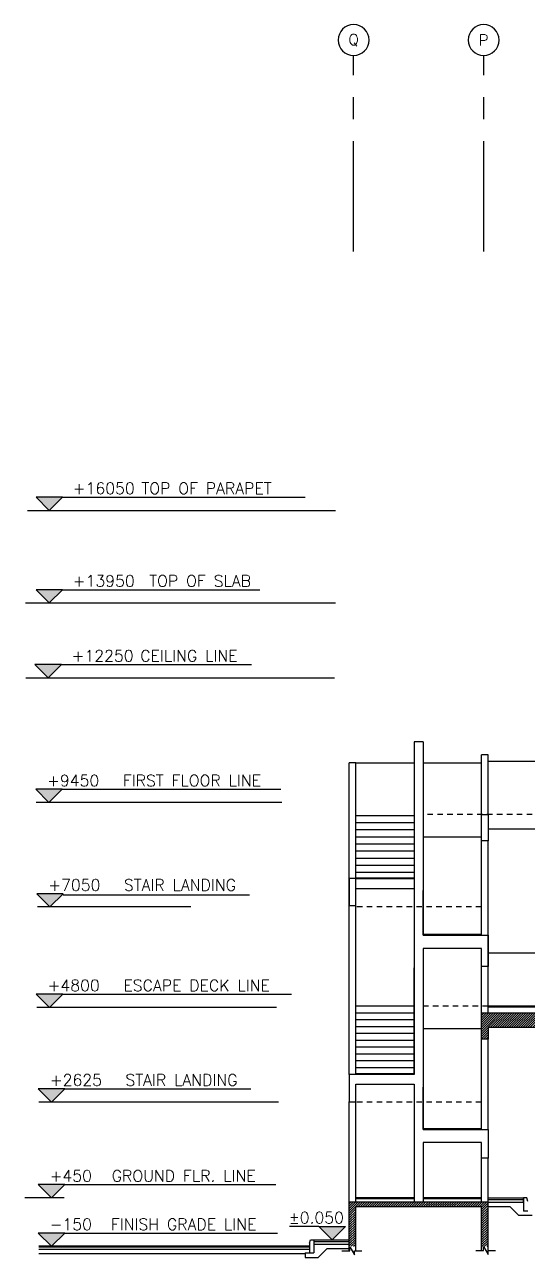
# Model space of a CAD drawing. Extents: x 417680.1 to 417774.5, y 43453.2 to 43484.7.
# Drawn here: x 417680.05 to 417691.45, y 43456.76 to 43484.73 of the extents above; entities that cross this region are included whole.
import ezdxf
from ezdxf.enums import TextEntityAlignment as Align

# ---------------------------------------------------------------- set-up
doc = ezdxf.new("R2010")
doc.units = 0
doc.header["$MEASUREMENT"] = 0
doc.linetypes.add('CENTERX2', pattern=[4, 2.5, -0.5, 0.5, -0.5])
doc.linetypes.add('HIDDEN2', pattern=[0.1875, 0.125, -0.0625])
doc.layers.get('0').update_dxf_attribs({"color": 4, "linetype": 'CONTINUOUS'})
for name, color, linetype in [('AX-CR', 2, 'CONTINUOUS'), ('AX-TXT', 2, 'CONTINUOUS'), ('AXES', 11, 'CENTERX2'), ('COL', 2, 'CONTINUOUS'), ('CURB', 11, 'CONTINUOUS'), ('DIM-OUT', 4, 'CONTINUOUS'), ('EL', 2, 'CONTINUOUS'), ('EL-LEVS', 4, 'CONTINUOUS'), ('EL-LEVT', 4, 'CONTINUOUS'), ('HAT', 11, 'CONTINUOUS'), ('LANDIND', 4, 'CONTINUOUS'), ('STR', 4, 'CONTINUOUS'), ('WALL', 2, 'CONTINUOUS')]:
    doc.layers.add(name, color=color, linetype=linetype)
doc.styles.add('ROMANS', font='ROMANS.shx', dxfattribs={"width": 0.6})
doc.styles.add('S', font='ROMANS.SHX')

# ---------------------------------------------------------------- blocks, each defined once
blk = doc.blocks.new('AXR')
at = {"layer": 'AX-CR'}
blk.add_circle((350, 0), 350, dxfattribs=at)
at = {"layer": 'AX-TXT', "style": 'ROMANS'}
blk.add_attdef('AX', text='', height=250, dxfattribs=at).set_placement((350, 0), align=Align.MIDDLE)
blk = doc.blocks.new('EL-LEV1')
at = {"layer": 'EL-LEVS'}
blk.add_lwpolyline([(0, 0), (300, 300), (-300, 300)], close=True, dxfattribs=at)
blk.add_solid([(-300, 300), (300, 300), (0, 0)], dxfattribs=at)
at = {"layer": 'EL-LEVT', "style": 'S'}
for tag, p in [('+0000', (534, 369)), ('ELEVATION', (2089, 369))]:
    blk.add_attdef(tag, p, '', height=260, dxfattribs=at)

msp = doc.modelspace()

# ---------------------------------------------------------------- hatches: boundary and pattern name
h = msp.add_hatch()
h.set_pattern_fill('ANSI31', color=256, scale=0.3, style=0)
h.set_pattern_definition([(45, (0, 0), (-0.0265165042945, 0.0265165042945), [])])
h.paths.add_polyline_path([(417690.5606, 43458.008), (417687.4106, 43458.008), (417687.4106, 43457.008), (417687.5606, 43457.008), (417687.5606, 43457.908), (417690.4106, 43457.908), (417690.4106, 43457.008), (417690.5606, 43457.008)])
at = {"layer": 'HAT'}
h = msp.add_hatch(dxfattribs=at)
h.set_pattern_fill('ANSI31', color=256, scale=0.3, style=0)
h.set_pattern_definition([(45, (417677.583204, 43345.423674), (-0.026516504, 0.026516504), [])])
h.paths.add_polyline_path([(417690.4106, 43462.308), (417715.6856, 43462.308), (417715.6856, 43462.778), (417715.8356, 43462.778), (417715.8356, 43461.978), (417712.5856, 43461.978), (417712.5856, 43461.608), (417711.5856, 43461.608), (417711.5856, 43461.978), (417705.3856, 43461.978), (417705.3856, 43461.608), (417704.3856, 43461.608), (417704.3856, 43461.978), (417697.7356, 43461.978), (417697.7356, 43461.708), (417697.4356, 43461.708), (417697.4356, 43461.978), (417690.5606, 43461.978), (417690.5606, 43461.708), (417690.4106, 43461.708)])

# ---------------------------------------------------------------- linework, layer by layer
for p, q in [((417687.5606, 43467.978), (417688.8856, 43467.978)), ((417697.4356, 43468.008), (417690.5606, 43468.008))]:
    msp.add_line(p, q)
for points in [[(417687.2481, 43456.908), (417687.4258, 43456.908), (417687.4258, 43456.998), (417687.5297, 43456.818), (417687.5297, 43456.908), (417687.6968, 43456.908)], [(417690.2825, 43456.9108), (417690.4601, 43456.9108), (417690.4601, 43457.0008), (417690.564, 43456.8208), (417690.564, 43456.9108), (417690.7311, 43456.9108)]]:
    msp.add_lwpolyline(points)
at = {"layer": 'AXES'}
for p, q in [((417687.5106, 43479.5839), (417687.5106, 43484.0296)), ((417690.4606, 43479.5839), (417690.4606, 43484.0296))]:
    msp.add_line(p, q, dxfattribs=at)
at = {"layer": 'COL', "color": 6}
for p, q in [((417689.0923, 43468.458), (417688.8856, 43468.458)), ((417688.8856, 43468.458), (417688.8856, 43460.9044)), ((417689.0923, 43468.458), (417689.0923, 43464.0651)), ((417690.4106, 43466.808), (417690.4106, 43468.158)), ((417690.5606, 43468.158), (417690.4106, 43468.158)), ((417690.5606, 43466.808), (417690.5606, 43468.158)), ((417687.4106, 43460.9044), (417687.4106, 43467.978)), ((417687.5606, 43467.978), (417687.4106, 43467.978)), ((417687.5606, 43460.9044), (417687.5606, 43467.978)), ((417690.4106, 43466.808), (417690.5606, 43466.808)), ((417690.4106, 43466.208), (417690.4106, 43466.808)), ((417690.5606, 43466.808), (417690.5606, 43466.208)), ((417690.5606, 43466.208), (417690.4106, 43466.208)), ((417690.4106, 43464.0651), (417690.4106, 43466.208)), ((417690.5606, 43462.308), (417690.5606, 43466.208)), ((417688.8856, 43465.3509), (417687.4106, 43465.3509)), ((417687.4106, 43465.3509), (417687.4106, 43464.739)), ((417687.5606, 43465.3509), (417688.8856, 43465.3509)), ((417687.5606, 43465.1292), (417688.8856, 43465.1292)), ((417687.5606, 43464.739), (417687.5606, 43465.1292)), ((417687.4106, 43464.739), (417687.5606, 43464.739)), ((417689.0923, 43464.0651), (417690.5606, 43464.0651)), ((417690.5606, 43464.0651), (417690.5606, 43463.358)), ((417690.4106, 43463.7631), (417689.0923, 43463.7631)), ((417689.0923, 43463.7631), (417689.0923, 43459.6616)), ((417690.4106, 43462.308), (417690.4106, 43463.7631)), ((417690.4106, 43463.358), (417690.4106, 43463.7631)), ((417690.5606, 43463.358), (417690.4106, 43463.358)), ((417690.4106, 43462.308), (417715.6856, 43462.308)), ((417690.4106, 43461.708), (417690.4106, 43462.308)), ((417690.5606, 43461.978), (417697.4356, 43461.978)), ((417690.5606, 43461.978), (417690.5606, 43461.708)), ((417690.4106, 43459.6616), (417690.4106, 43461.708)), ((417690.5606, 43461.708), (417690.4106, 43461.708)), ((417690.5606, 43459.6616), (417690.5606, 43461.708)), ((417688.8856, 43460.9044), (417687.4106, 43460.9044)), ((417687.4106, 43460.9044), (417687.4106, 43460.284)), ((417687.5606, 43460.6854), (417688.8856, 43460.6854)), ((417687.5606, 43460.284), (417687.5606, 43460.6854)), ((417688.8856, 43460.6854), (417688.8856, 43458.008)), ((417689.0923, 43459.6616), (417689.0923, 43460.623)), ((417687.4106, 43459.6526), (417687.4106, 43460.284)), ((417687.4106, 43460.284), (417687.5606, 43460.284)), ((417687.5606, 43459.6526), (417687.5606, 43460.284)), ((417687.4106, 43458.008), (417687.4106, 43459.663)), ((417687.5606, 43458.008), (417687.5606, 43459.663)), ((417690.4106, 43459.6766), (417689.0923, 43459.6766)), ((417689.0923, 43459.6616), (417690.5606, 43459.6616)), ((417690.4106, 43459.6616), (417689.0923, 43459.6616)), ((417690.5606, 43459.6616), (417690.5606, 43459.008)), ((417690.4106, 43459.3649), (417689.0923, 43459.3649)), ((417689.0923, 43459.3649), (417689.0923, 43458.008)), ((417690.4106, 43459.008), (417690.4106, 43459.3649)), ((417690.5606, 43459.008), (417690.4106, 43459.008)), ((417690.4106, 43458.008), (417690.4106, 43459.008)), ((417690.5606, 43458.008), (417690.5606, 43459.008))]:
    msp.add_line(p, q, dxfattribs=at)
at = {"layer": 'COL'}
for p, q in [((417690.5606, 43458.008), (417687.4106, 43458.008)), ((417687.4106, 43456.908), (417687.4106, 43458.008)), ((417687.5606, 43457.908), (417690.4106, 43457.908)), ((417687.5606, 43456.908), (417687.5606, 43457.908)), ((417690.4106, 43456.9108), (417690.4106, 43457.908)), ((417690.5606, 43456.9108), (417690.5606, 43458.008))]:
    msp.add_line(p, q, dxfattribs=at)
at = {"layer": 'CURB', "color": 4}
msp.add_line((417691.3606, 43458.108), (417691.3606, 43457.808), dxfattribs=at)
at = {"layer": 'DIM-OUT', "linetype": 'HIDDEN2'}
for p, q in [((417705.2856, 43466.808), (417689.0923, 43466.808)), ((417690.4106, 43464.708), (417687.5606, 43464.708)), ((417690.5606, 43462.458), (417689.0923, 43462.458))]:
    msp.add_line(p, q, dxfattribs=at)
at = {"layer": 'EL'}
for p, q in [((417690.5606, 43465.328), (417690.5606, 43466.178)), ((417687.4106, 43464.1097), (417687.4106, 43464.739))]:
    msp.add_line(p, q, dxfattribs=at)
at = {"layer": 'EL-LEVS'}
for p, q in [((417680.9112, 43474.008), (417686.4158, 43474.008)), ((417680.1153, 43473.708), (417687.1023, 43473.708)), ((417680.9112, 43471.908), (417685.3841, 43471.908)), ((417680.0721, 43471.608), (417687.1023, 43471.608)), ((417680.8848, 43470.208), (417685.1994, 43470.208)), ((417680.0816, 43469.908), (417687.0759, 43469.908)), ((417680.9026, 43467.378), (417685.859, 43467.378)), ((417685.8805, 43467.078), (417680.3167, 43467.078)), ((417680.9264, 43464.983), (417685.1479, 43464.983)), ((417683.8208, 43464.708), (417680.3404, 43464.708)), ((417680.9148, 43462.728), (417686.1062, 43462.728)), ((417685.7644, 43462.428), (417680.3289, 43462.428)), ((417680.961, 43460.583), (417685.1826, 43460.583)), ((417685.8106, 43460.283), (417680.3751, 43460.283)), ((417680.961, 43458.408), (417685.7468, 43458.408)), ((417680.9481, 43458.108), (417680.0529, 43458.108)), ((417680.961, 43457.308), (417685.7821, 43457.308)), ((417686.7239, 43457.458), (417686.0589, 43457.458))]:
    msp.add_line(p, q, dxfattribs=at)
at = {"layer": 'LANDIND', "color": 4, "linetype": 'HIDDEN2'}
msp.add_line((417690.4106, 43460.283), (417687.5606, 43460.283), dxfattribs=at)
at = {"layer": 'STR'}
for p, q in [((417690.4106, 43467.9745), (417689.0923, 43467.9745)), ((417688.8856, 43466.778), (417687.5606, 43466.778)), ((417688.8856, 43466.617), (417687.5606, 43466.617)), ((417688.8856, 43466.456), (417687.5606, 43466.456)), ((417688.8856, 43466.295), (417687.5606, 43466.295)), ((417689.0923, 43466.298), (417690.4106, 43466.298)), ((417688.8856, 43466.134), (417687.5606, 43466.134)), ((417688.8856, 43465.973), (417687.5606, 43465.973)), ((417688.8856, 43465.812), (417687.5606, 43465.812)), ((417688.8856, 43465.651), (417687.5606, 43465.651)), ((417688.8856, 43465.49), (417687.5606, 43465.49)), ((417688.8856, 43465.3659), (417687.5606, 43465.3659)), ((417689.0923, 43464.0651), (417689.0923, 43465.0801)), ((417688.8856, 43460.9194), (417688.8856, 43463.328)), ((417688.8856, 43462.4544), (417687.5606, 43462.4544)), ((417688.8856, 43462.2994), (417687.5606, 43462.2994)), ((417688.8856, 43462.1444), (417687.5606, 43462.1444)), ((417688.8856, 43461.9894), (417687.5606, 43461.9894)), ((417689.0923, 43461.948), (417690.4106, 43461.948)), ((417688.8856, 43461.8344), (417687.5606, 43461.8344)), ((417688.8856, 43461.6794), (417687.5606, 43461.6794)), ((417688.8856, 43461.5244), (417687.5606, 43461.5244)), ((417688.8856, 43461.3694), (417687.5606, 43461.3694)), ((417688.8856, 43461.2144), (417687.5606, 43461.2144)), ((417688.8856, 43461.0594), (417687.5606, 43461.0594)), ((417688.8856, 43460.9194), (417687.5606, 43460.9194))]:
    msp.add_line(p, q, dxfattribs=at)
at = {"layer": 'WALL', "color": 4}
for p, q in [((417690.5606, 43466.478), (417697.4356, 43466.478)), ((417690.4106, 43464.0801), (417689.0923, 43464.0801)), ((417697.4356, 43463.658), (417690.5606, 43463.658)), ((417697.4356, 43462.458), (417690.5606, 43462.458)), ((417697.4356, 43462.438), (417690.5606, 43462.438)), ((417688.8856, 43458.108), (417687.5606, 43458.108)), ((417688.8856, 43458.088), (417687.5606, 43458.088)), ((417690.4106, 43458.108), (417689.0923, 43458.108)), ((417690.4106, 43458.088), (417689.0923, 43458.088)), ((417690.5606, 43458.108), (417691.3606, 43458.108)), ((417690.5606, 43458.068), (417691.3606, 43458.068)), ((417691.4406, 43458.108), (417691.3606, 43458.108)), ((417691.4606, 43458.028), (417691.4406, 43458.108)), ((417691.4606, 43457.808), (417691.3606, 43457.808)), ((417686.5106, 43457.008), (417680.3751, 43457.008)), ((417686.5106, 43456.988), (417680.3751, 43456.988)), ((417686.5106, 43457.078), (417686.5306, 43457.158)), ((417686.5106, 43457.078), (417686.5106, 43456.858)), ((417686.5306, 43457.158), (417686.6106, 43457.158)), ((417686.6106, 43457.158), (417687.4106, 43457.158)), ((417686.6106, 43457.158), (417686.6106, 43456.858)), ((417686.6106, 43457.118), (417687.4106, 43457.118)), ((417686.5106, 43456.858), (417686.6106, 43456.858))]:
    msp.add_line(p, q, dxfattribs=at)
at = {"layer": 'WALL'}
for p, q in [((417690.4106, 43465.328), (417690.4106, 43466.178)), ((417687.5606, 43464.1097), (417687.5606, 43464.739)), ((417690.5606, 43458.008), (417691.3606, 43458.008)), ((417690.5606, 43457.908), (417691.0574, 43457.908)), ((417691.2606, 43457.7049), (417691.0574, 43457.908)), ((417691.5606, 43457.7049), (417691.2606, 43457.7049)), ((417686.7106, 43456.758), (417686.9106, 43456.958)), ((417686.4106, 43456.858), (417686.5106, 43456.858)), ((417686.4106, 43456.858), (417686.4106, 43456.758)), ((417686.4106, 43456.758), (417686.7106, 43456.758))]:
    msp.add_line(p, q, dxfattribs=at)
at = {"layer": 'WALL', "color": 1}
msp.add_line((417691.3606, 43458.008), (417691.3606, 43458.108), dxfattribs=at)
at = {"layer": 'WALL', "color": 2}
for p, q in [((417686.5106, 43456.938), (417680.3751, 43456.938)), ((417686.6106, 43457.058), (417687.4106, 43457.058)), ((417686.9106, 43456.958), (417687.4106, 43456.958)), ((417686.4106, 43456.838), (417680.3751, 43456.838))]:
    msp.add_line(p, q, dxfattribs=at)

# ---------------------------------------------------------------- block references
at = {"layer": 'AXES'}
ref = msp.add_blockref('AXR', (417687.8606, 43484.3796), dxfattribs=dict(at, xscale=-0.001000000047497451, yscale=0.0009999999892897904, zscale=0.001))
ref.add_attrib('AX', 'Q', dxfattribs={"layer": 'AX-TXT', "height": 0.25, "style": 'ROMANS'}).set_placement((417687.5106, 43484.3796), align=Align.MIDDLE)
ref = msp.add_blockref('AXR', (417690.8106, 43484.3796), dxfattribs=dict(at, xscale=-0.001000000047497451, yscale=0.0009999999892897904, zscale=0.001))
ref.add_attrib('AX', 'P', dxfattribs={"layer": 'AX-TXT', "height": 0.25, "style": 'ROMANS'}).set_placement((417690.4606, 43484.3796), align=Align.MIDDLE)
at = {"layer": 'EL-LEVS', "xscale": 0.0009999999892897904, "yscale": 0.001000000003841706, "zscale": 0.001}
for p, values in [((417680.6112, 43473.708), {'+0000': '+16050', 'ELEVATION': 'TOP OF PARAPET'}), ((417680.6112, 43471.608), {'+0000': '+13950', 'ELEVATION': ' TOP OF SLAB'}), ((417680.5848, 43469.908), {'+0000': '+12250', 'ELEVATION': 'CEILING LINE'})]:
    msp.add_blockref('EL-LEV1', p, dxfattribs=at).add_auto_attribs(values)
at = {"layer": 'EL-LEVS'}
ref = msp.add_blockref('EL-LEV1', (417680.6026, 43467.078), dxfattribs=dict(at, xscale=0.0009999999892897904, yscale=0.001000000003841706, zscale=0.001))
ref.add_attrib('+0000', '+9450', (417680.562, 43467.4472), dxfattribs={"layer": 'EL-LEVT', "height": 0.26, "style": 'S'})
ref.add_attrib('ELEVATION', 'FIRST FLOOR LINE', (417682.2803, 43467.4472), dxfattribs={"layer": 'EL-LEVT', "height": 0.26, "style": 'S'})
ref = msp.add_blockref('EL-LEV1', (417680.6264, 43464.708), dxfattribs=dict(at, xscale=0.0009999999892897904, yscale=0.001000000003841706, zscale=0.001))
ref.add_attrib('+0000', '+7050', (417680.5902, 43465.0772), dxfattribs={"layer": 'EL-LEVT', "height": 0.26, "style": 'S'})
ref.add_attrib('ELEVATION', 'STAIR LANDING', (417682.3041, 43465.0772), dxfattribs={"layer": 'EL-LEVT', "height": 0.26, "style": 'S'})
ref = msp.add_blockref('EL-LEV1', (417680.6148, 43462.428), dxfattribs=dict(at, xscale=0.0009999999892897904, yscale=0.001000000003841706, zscale=0.001))
ref.add_attrib('+0000', '+4800', (417680.5743, 43462.7972), dxfattribs={"layer": 'EL-LEVT', "height": 0.26, "style": 'S'})
ref.add_attrib('ELEVATION', 'ESCAPE DECK LINE', (417682.2926, 43462.7972), dxfattribs={"layer": 'EL-LEVT', "height": 0.26, "style": 'S'})
ref = msp.add_blockref('EL-LEV1', (417680.661, 43460.283), dxfattribs=dict(at, xscale=0.0009999999892897904, yscale=0.001000000003841706, zscale=0.001))
ref.add_attrib('+0000', '+2625', (417680.6249, 43460.6522), dxfattribs={"layer": 'EL-LEVT', "height": 0.26, "style": 'S'})
ref.add_attrib('ELEVATION', 'STAIR LANDING', (417682.3388, 43460.6522), dxfattribs={"layer": 'EL-LEVT', "height": 0.26, "style": 'S'})
ref = msp.add_blockref('EL-LEV1', (417680.661, 43458.108), dxfattribs=dict(at, xscale=0.0009999999892897904, yscale=0.001000000003841706, zscale=0.001))
ref.add_attrib('+0000', '+450', (417680.6205, 43458.4772), dxfattribs={"layer": 'EL-LEVT', "height": 0.26, "style": 'S'})
ref.add_attrib('ELEVATION', 'GROUND FLR. LINE', (417682.0264, 43458.4772), dxfattribs={"layer": 'EL-LEVT', "height": 0.26, "style": 'S'})
ref = msp.add_blockref('EL-LEV1', (417687.0239, 43457.158), dxfattribs=dict(at, xscale=-0.0009999999892897904, yscale=0.001000000003841706, zscale=0.001))
ref.add_attrib('+0000', '%%P0.050', (417686.0444, 43457.5272), dxfattribs={"layer": 'EL-LEVT', "height": 0.26, "style": 'S'})
ref = msp.add_blockref('EL-LEV1', (417680.661, 43457.008), dxfattribs=dict(at, xscale=0.0009999999892897904, yscale=0.001000000003841706, zscale=0.001))
ref.add_attrib('+0000', '-150', (417680.6205, 43457.3772), dxfattribs={"layer": 'EL-LEVT', "height": 0.26, "style": 'S'})
ref.add_attrib('ELEVATION', 'FINISH GRADE LINE', (417682.0088, 43457.3772), dxfattribs={"layer": 'EL-LEVT', "height": 0.26, "style": 'S'})

doc.saveas('drawing.dxf')
